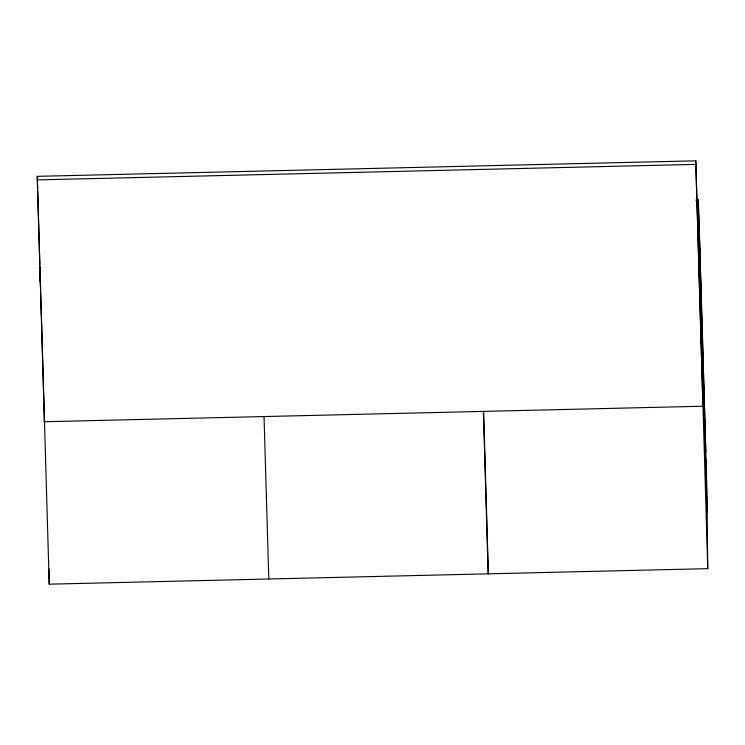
<?xml version="1.0" encoding="UTF-8"?>
<svg xmlns="http://www.w3.org/2000/svg" width="745" height="745" viewBox="0 0 745 745"><rect width="100%" height="100%" fill="white"/><g stroke="black" fill="none" stroke-linecap="round" stroke-linejoin="round"><path stroke-width="1.12" d="M702.88 402.673L702.917 406.221L44.383 421.735L37.25 176.342L695.783 160.827L707.75 568.659L49.217 584.173L41.478 318.087M37.287 179.89L695.821 164.375L695.783 160.827M696.165 199.52L698.363 199.464L706.949 492.082L707.75 568.659M695.97 200.703L698.167 200.647L698.493 211.627L698.363 199.464M699.006 270.556L699.127 272.4M699.294 229.609L705.832 452.457M707.154 511.871L698.167 200.647M695.821 164.375L702.917 406.221M483.617 411.259L488.385 573.827M483.393 411.268L488.161 573.836M264.028 416.436L268.796 579.005M37.25 176.342L37.623 189.128M37.697 191.456L39.839 264.708M39.913 267.036L40.602 290.457M40.658 292.608L41.347 315.945M706.046 459.777L706.074 462.207M702.33 319.158L702.563 341.033M699.974 254.334L700.738 327.26M699.08 222.299L699.108 224.729M698.512 214.057L699.164 276.041M49.058 569.078L49.217 584.173M44.365 419.957L44.383 421.735M40.332 267.129L40.5 283.128M40.593 287.915L40.239 274.169L40.305 280.586"/></g></svg>
